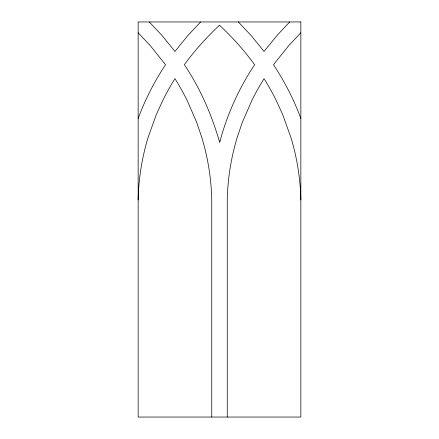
<?xml version="1.0" encoding="UTF-8"?>
<svg xmlns="http://www.w3.org/2000/svg" width="439" height="439" viewBox="0 0 439 439"><rect width="100%" height="100%" fill="white"/><g stroke="black" fill="none" stroke-linecap="round" stroke-linejoin="round"><path stroke-width="0.66" d="M138.153 118.492C145.128 99.582 154.38 81.517 165.536 64.731L150.27 45.618L138.153 32.755M200.639 21.95L188.002 35.383L174.952 51.445L161.903 35.383L149.271 21.95M289.729 21.95L277.097 35.383L264.048 51.445L250.998 35.383L238.361 21.95M300.847 32.755L288.73 45.618L273.464 64.731C284.62 81.517 293.872 99.582 300.847 118.492M227.248 417.05L227.248 199.893A232.434 232.434 0 0 1 237.269 137.242L242.432 122.058L252.129 99.889A247.173 247.173 0 0 1 264.048 78.669A247.173 247.173 0 0 1 275.961 99.889L282.683 114.579L290.832 137.237A232.434 232.434 0 0 1 300.863 199.893M211.752 417.05L211.752 199.893A232.434 232.434 0 0 0 201.731 137.242L196.568 122.058L186.871 99.889A247.173 247.173 0 0 0 174.952 78.669A247.173 247.173 0 0 0 163.039 99.889L156.317 114.579L148.168 137.237A232.434 232.434 0 0 0 138.137 199.893M220.093 140.93L219.709 142.472C211.768 115.029 200.365 88.475 184.369 64.731C194.713 50.419 206.632 37.299 219.5 25.221C232.368 37.299 244.287 50.419 254.631 64.731C239.107 88.047 227.353 113.871 220.093 140.93M300.847 21.95L138.153 21.95L138.153 417.05L300.847 417.05L300.847 21.95"/></g></svg>
